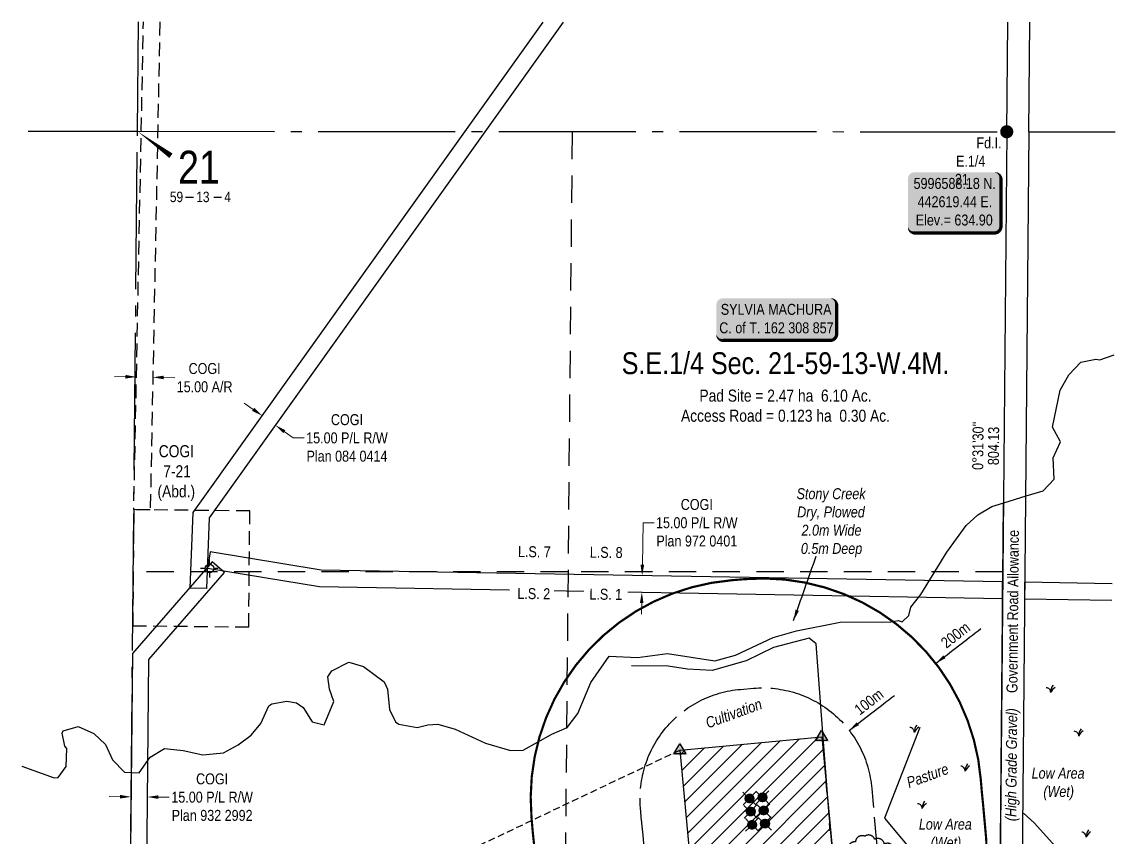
# Model space of a CAD drawing. Extents: x 440687 to 448138, y 5992825 to 5999522.
# Drawn here: x 441720 to 442718, y 5995944 to 5996689 of the extents above; entities that cross this region are included whole.
import ezdxf
from ezdxf.enums import TextEntityAlignment as Align

# ---------------------------------------------------------------- set-up
doc = ezdxf.new("R2010")
doc.units = 0
doc.header["$LTSCALE"] = 5
doc.header["$PDSIZE"] = 0.5
for name, pattern in [('0', [1, 1, 0]), ('foc-ACCESSROAD', [3.75, 2.5, -1.25]), ('foc-BUFFER', [16.75, 15, -1.75]), ('foc-LSD', [8, 5, -3]), ('foc-QUARTERLINE', [33, 25, -3, 2, -3]), ('foc-TIELINE', [1.875, 1.25, -0.625]), ('foc-TOPO', [1, 0.2, -0.8])]:
    doc.linetypes.add(name, pattern=pattern)
doc.layers.get('Defpoints').update_dxf_attribs({"color": 9})
for name, color, linetype in [('10', 1, 'Continuous'), ('9', 3, 'Continuous'), ('AS-FENCE', 48, 'foc-FENCE'), ('AS-OWNER', 7, 'Continuous'), ('AUX-BUFFER', 7, 'foc-BUFFER'), ('C-SYMBOL', 7, 'Continuous'), ('DETAIL-T', 7, 'Continuous'), ('F-AR', 190, 'foc-ACCESSROAD'), ('F-RW', 190, 'Continuous'), ('F-WS', 190, 'foc-ACCESSROAD'), ('F-WS-S', 8, 'Continuous'), ('L-AREAREQUIRED', 7, 'Continuous'), ('L-BD', 7, 'Continuous'), ('L-MON', 1, 'Continuous'), ('L-ROAD-T', 7, 'Continuous'), ('L-SEC', 7, 'Continuous'), ('L-SECLBL', 7, 'Continuous'), ('L-SECQ', 8, 'foc-QUARTERLINE'), ('L-SECTION-LSD', 7, 'foc-LSD'), ('L-TIE', 7, 'foc-TIELINE'), ('P-PROPOSED', 10, 'Continuous'), ('P-PROPOSED-EXISTING-H', 59, 'Continuous'), ('T-BUSH', 110, '0'), ('T-GENERAL', 48, 'foc-TOPO'), ('T-WATER', 160, 'Continuous'), ('T-WATER-T', 170, 'Continuous'), ('WETLAND', 143, 'Continuous'), ('WETLAND BLOCK', 146, 'Continuous')]:
    doc.layers.add(name, color=color, linetype=linetype)
for name, color, linetype, lineweight in [('F-AR-T', 190, 'Continuous', 9), ('F-RW-T', 190, 'Continuous', 9), ('F-WS-T', 190, 'Continuous', 9), ('T-TEXT', 48, 'Continuous', 18)]:
    doc.layers.add(name, color=color, linetype=linetype, lineweight=lineweight)
doc.styles.add('100L', font='ARIALN.TTF', dxfattribs={"height": 11})
doc.styles.add('175L', font='ARIALN.TTF', dxfattribs={"height": 20})
doc.styles.add('80', font='ARIALN.TTF', dxfattribs={"height": 10})
doc.styles.add('80CG', font='ARIALN.TTF', dxfattribs={"height": 10})
doc.styles.add('80L', font='ARIALN.TTF', dxfattribs={"height": 10})
doc.styles.add('80LS', font='ARIALNI.TTF', dxfattribs={"height": 10})
doc.styles.add('foc-LtypeFont', font='ARIALN.TTF', dxfattribs={"height": 7.35})
doc.styles.add('SIMPLEX', font='ARIALN.TTF')
doc.linetypes.add('foc-FENCE', pattern='A,10,-1,["X",foc-LtypeFont,S=0.2,R=0,X=-0.625,Y=-0.75],-1.24', length=12.24)
doc.linetypes.add('foc-TOPO-flowdirection-NOLINE', pattern='A,0,[">",foc-LtypeFont,S=0.3,R=0,X=0,Y=-0.945],-20,[">",foc-LtypeFont,S=0.3,R=0,X=0,Y=-0.945],0', length=20)
doc.dimstyles.new('CG2011', dxfattribs={"dimscale": 5, "dimtxt": 9, "dimasz": 2, "dimexe": 0.2, "dimexo": 0.0625, "dimgap": 0.5, "dimtad": 0, "dimtih": 1, "dimtoh": 1, "dimzin": 0, "dimdsep": 46, "dimtxsty": '80CG', "dimcen": 0.1, "dimse1": 1, "dimse2": 1, "dimclrd": 256, "dimclrt": 256, "dimaunit": 1, "dimadec": 4, "dimazin": 0, "dimtfac": 0.06, "dimtofl": 0, "dimtmove": 0, "dimatfit": 1, "dimfxl": 0.2, "dimtolj": 1, "dimtzin": 0, "dimlwd": -1, "dimarcsym": 0})
doc.dimstyles.new('Compass 5 000', dxfattribs={"dimscale": 5, "dimtxt": 9, "dimasz": 2, "dimexe": 0.2, "dimexo": 0.0625, "dimgap": 0.5, "dimtad": 0, "dimtih": 1, "dimtoh": 1, "dimzin": 0, "dimdsep": 46, "dimtxsty": '80CG', "dimcen": 0.1, "dimse1": 1, "dimse2": 1, "dimclrd": 256, "dimclrt": 256, "dimaunit": 1, "dimadec": 4, "dimazin": 0, "dimtfac": 0.06, "dimtofl": 0, "dimtmove": 0, "dimatfit": 1, "dimfxl": 0.2, "dimtolj": 1, "dimtzin": 0, "dimlwd": -1, "dimarcsym": 0})

# ---------------------------------------------------------------- blocks, each defined once
blk = doc.blocks.new('fdia')
at = {"color": 255, "const_width": 1}
blk.add_lwpolyline([(-0.5, 0, 1), (0.5, 0, 1)], format="xyb", close=True, dxfattribs=at)
blk = doc.blocks.new('Fdiaa')
blk.add_blockref('fdia', (0, 0))
blk = doc.blocks.new('fdib')
at = {"color": 1, "const_width": 1.6}
blk.add_lwpolyline([(-0.4, 0, 1), (0.4, 0, 1)], format="xyb", close=True, dxfattribs=at)
at = {"color": 1}
blk.add_circle((0, 0), 0.8, dxfattribs=at)
blk = doc.blocks.new('Fdibb')
blk.add_blockref('fdib', (0, 0))
blk = doc.blocks.new('fdicc')
for name in ['Fdibb', 'Fdiaa']:
    blk.add_blockref(name, (0, 0))
blk = doc.blocks.new('FDI')
blk.add_blockref('fdicc', (0, 0))
blk = doc.blocks.new('TRIA')
blk.add_hatch(color=255).paths.add_polyline_path([(-0.04, 1.52), (-1.47, -0.87), (1.39, -0.87)])
blk = doc.blocks.new('TRIAA')
blk.add_blockref('TRIA', (0, 0))
blk = doc.blocks.new('TRIB')
at = {"color": 1}
blk.add_lwpolyline([(-1.12, -0.67), (-0.04, 1.13), (1.04, -0.67)], close=True, dxfattribs=at)
blk = doc.blocks.new('TRIBB')
blk.add_blockref('TRIB', (0, 0))
blk = doc.blocks.new('TRICC')
for name in ['TRIAA', 'TRIBB']:
    blk.add_blockref(name, (0, 0))
blk = doc.blocks.new('plspike')
blk.add_blockref('TRICC', (0, 0))
blk = doc.blocks.new('*D428')
at = {"layer": 'Defpoints', "color": 0, "transparency": 16777216}
for p in [(441943.81, 5996335.09), (441955.99, 5996326.4), (441951.54, 5996320.17)]:
    blk.add_point(p, dxfattribs=at)
at = {"layer": 'F-RW-T', "transparency": 16777216}
for p, q in [((441931.22, 5996334.67), (441923.08, 5996340.48)), ((441959.68, 5996314.36), (441967.82, 5996308.55)), ((441967.82, 5996308.55), (441977.82, 5996308.55))]:
    blk.add_line(p, q, dxfattribs=at)
for points in [[(441932.19, 5996336.03), (441930.25, 5996333.32), (441939.36, 5996328.86)], [(441960.65, 5996315.71), (441958.71, 5996313), (441951.54, 5996320.17)]]:
    blk.add_solid(points, dxfattribs=at)
at = {"layer": 'F-RW-T', "transparency": 16777216, "insert": (442016.9, 5996308.55), "char_height": 10, "attachment_point": 5, "style": '80CG'}
blk.add_mtext('\\A1;COGI\\P15.00 P/L R/W\\PPlan 084 0414', dxfattribs=at)
blk = doc.blocks.new('*D429')
at = {"layer": 'Defpoints', "color": 0, "transparency": 16777216}
for p in [(442169.92, 5996184.76), (442286.47, 5996182.76), (442169.67, 5996169.77)]:
    blk.add_point(p, dxfattribs=at)
at = {"layer": 'F-RW-T', "transparency": 16777216}
for p, q in [((442286.64, 5996192.76), (442287.3, 5996231.08)), ((442287.3, 5996231.08), (442297.3, 5996231.08)), ((442286.04, 5996157.77), (442285.86, 5996147.77))]:
    blk.add_line(p, q, dxfattribs=at)
for points in [[(442284.97, 5996192.79), (442288.3, 5996192.73), (442286.47, 5996182.76)], [(442284.37, 5996157.8), (442287.7, 5996157.74), (442286.21, 5996167.77)]]:
    blk.add_solid(points, dxfattribs=at)
at = {"layer": 'F-RW-T', "transparency": 16777216, "insert": (442336.38, 5996231.08), "char_height": 10, "attachment_point": 5, "style": '80CG'}
blk.add_mtext('\\A1;COGI\\P15.00 P/L R/W\\PPlan 972 0401', dxfattribs=at)
blk = doc.blocks.new('*D430')
at = {"layer": 'Defpoints', "color": 0, "transparency": 16777216}
for p in [(441834.67, 5995980.7), (441818.66, 5995876.3), (441833.65, 5995876.16)]:
    blk.add_point(p, dxfattribs=at)
at = {"layer": 'F-RW-T', "transparency": 16777216}
for p, q in [((441809.68, 5995980.94), (441799.68, 5995981.04)), ((441844.67, 5995980.6), (441854.67, 5995980.51))]:
    blk.add_line(p, q, dxfattribs=at)
for points in [[(441809.7, 5995982.61), (441809.66, 5995979.28), (441819.68, 5995980.85)], [(441844.69, 5995982.27), (441844.65, 5995978.94), (441834.67, 5995980.7)]]:
    blk.add_solid(points, dxfattribs=at)
at = {"layer": 'F-RW-T', "transparency": 16777216, "insert": (441893.75, 5995980.51), "char_height": 10, "attachment_point": 5, "style": '80CG'}
blk.add_mtext('\\A1;COGI\\P15.00 P/L R/W\\PPlan 932 2992', dxfattribs=at)
blk = doc.blocks.new('WC')
at = {"layer": 'L-MON'}
h = blk.add_hatch(color=255, dxfattribs=at)
h.dxf.hatch_style = 1
edge = h.paths.add_edge_path()
edge.add_arc((0, 0), 0.9, 0, 360)
at = {"layer": 'L-MON', "color": 240, "flags": 128}
for points in [[(-0.62, 0.5), (-1.23, 1.12)], [(0.52, 0.61), (1.13, 1.21)], [(-1.18, -1.18), (-0.56, -0.57)], [(1.16, -1.18), (0.56, -0.57)]]:
    blk.add_lwpolyline(points, dxfattribs=at)
at = {"layer": 'L-MON', "color": 240}
for radius in [0.8, 0.373]:
    blk.add_circle((0, 0), radius, dxfattribs=at)
blk = doc.blocks.new('*U474')
h = blk.add_hatch(color=59)
edge = h.paths.add_edge_path()
edge.add_line((-49, -20), (49, -20))
edge.add_arc((49, -14), 6, 270, 360)
edge.add_line((55, -14), (55, 12.5))
edge.add_arc((49, 12.5), 6, 0, 90)
edge.add_line((49, 18.5), (-49, 18.5))
edge.add_arc((-49, 12.5), 6, 90, 180)
edge.add_line((-55, 12.5), (-55, -14))
edge.add_arc((-49, -14), 6, 180, 270)
at = {"color": 1, "flags": 128}
blk.add_lwpolyline([(-49, -20, 3, 3, 0), (49, -20, 3, 3, 0.414214), (55, -14, 3, 3, 0), (55, 12.5, 3, 0, 0.414214), (49, 18.5, 0, 0, 0), (-49, 18.5, 0, 0, 0.414214), (-55, 12.5, 0, 0, 0), (-55, -14, 0, 3, 0.414214)], format="xyseb", close=True, dxfattribs=at)
blk.add_lwpolyline([(14.59, 0, 0, 7.5, 0), (0, 0, 0, 0, 0)], format="xyseb", dxfattribs=at)
at = {"color": 1, "style": '80'}
blk.add_attdef('ENTER_TEXT_001', (-35.99, -5), '', height=10, dxfattribs=at)
blk = doc.blocks.new('*D480')
at = {"layer": 'Defpoints', "color": 0, "transparency": 16777216}
for p in [(441824.53, 5996359.4), (441839.52, 5996359.1), (441839.61, 5996363.97)]:
    blk.add_point(p, dxfattribs=at)
at = {"layer": 'F-AR-T', "transparency": 16777216}
for p, q in [((441814.63, 5996364.46), (441804.63, 5996364.66)), ((441849.61, 5996363.77), (441859.61, 5996363.57))]:
    blk.add_line(p, q, dxfattribs=at)
for points in [[(441814.66, 5996366.13), (441814.59, 5996362.8), (441824.62, 5996364.27)], [(441849.65, 5996365.44), (441849.58, 5996362.1), (441839.61, 5996363.97)]]:
    blk.add_solid(points, dxfattribs=at)
at = {"layer": 'F-AR-T', "transparency": 16777216, "insert": (441886.89, 5996363.57), "char_height": 10, "attachment_point": 5, "style": '80CG'}
blk.add_mtext('\\A1;COGI\\P15.00 A/R', dxfattribs=at)
blk = doc.blocks.new('Gabd')
for p, q in [((-0.81, 0), (-1.62, 0)), ((0, 0.81), (0, 1.62)), ((1.62, 0), (0.81, 0)), ((0, -0.81), (0, -1.62))]:
    blk.add_line(p, q)
blk.add_circle((0, 0), 0.8)
blk = doc.blocks.new('MUSK')
at = {"layer": 'T-GENERAL', "linetype": 'Continuous'}
for centre, radius, start, end in [((-0.86, 0.03), 0.856, 357.7915, 88.2897), ((1.86, 0.15), 1.86, 140.732, 184.6871), ((1.91, -0.8), 2.08, 122.4427, 157.2145)]:
    blk.add_arc(centre, radius, start, end, dxfattribs=at)
blk = doc.blocks.new('*U486')
h = blk.add_hatch(color=254)
edge = h.paths.add_edge_path()
edge.add_line((-36.5, -28.5), (36.5, -28.5))
edge.add_arc((36.5, -22.5), 6, 270, 360)
edge.add_line((42.5, -22.5), (42.5, 21))
edge.add_arc((36.5, 21), 6, 0, 90)
edge.add_line((36.5, 27), (-36.5, 27))
edge.add_arc((-36.5, 21), 6, 90, 180)
edge.add_line((-42.5, 21), (-42.5, -22.5))
edge.add_arc((-36.5, -22.5), 6, 180, 270)
at = {"color": 1, "flags": 128}
blk.add_lwpolyline([(-36.5, -28.5, 3, 3, 0), (36.5, -28.5, 3, 3, 0.414214), (42.5, -22.5, 3, 3, 0), (42.5, 21, 3, 0, 0.414214), (36.5, 27, 0, 0, 0), (-36.5, 27, 0, 0, 0.414214), (-42.5, 21, 0, 0, 0), (-42.5, -22.5, 0, 3, 0.414214)], format="xyseb", close=True, dxfattribs=at)
blk.add_lwpolyline([(-13.57, -13.15, 0, 10, 0), (0, 0, 5, 5, 0)], format="xyseb", dxfattribs=at)
at = {"color": 1, "style": '80'}
blk.add_attdef('ENTER_TEXT_001', (-35.99, -5), '', height=10, dxfattribs=at)
blk = doc.blocks.new('L-SECLBL')
at = {"layer": '9', "color": 7}
for p, q in [((-5.08, -27.83), (-12.29, -27.83)), ((20.7, -27.83), (13.5, -27.83))]:
    blk.add_line(p, q, dxfattribs=at)
at = {"layer": '10', "color": 2, "style": 'SIMPLEX'}
blk.add_attdef('SEC', text='', height=30, dxfattribs=at).set_placement((0, 0), align=Align.MIDDLE)
at = {"layer": '10', "color": 5, "style": '80L'}
blk.add_attdef('TWP', text='', height=9.5, dxfattribs=at).set_placement((-14.43, -27.37), align=Align.MIDDLE_RIGHT)
blk.add_attdef('RGE', text='', height=9.5, dxfattribs=at).set_placement((3.62, -27.37), align=Align.MIDDLE_CENTER)
blk.add_attdef('MER', text='', height=9.5, dxfattribs=at).set_placement((23.17, -27.37), align=Align.MIDDLE_LEFT)

msp = doc.modelspace()

# ---------------------------------------------------------------- hatches: boundary and pattern name
at = {"layer": 'P-PROPOSED-EXISTING-H'}
h = msp.add_hatch(dxfattribs=at)
h.set_pattern_fill('ANSI31', color=256, scale=3.498406, style=0)
h.set_pattern_definition([(45, (201.638, 2731.482), (-7.854144598, 7.854144598), [])])
h.paths.add_polyline_path([(442321.08, 5996023.502), (442450.448, 5996035.683), (442468.251, 5995846.606), (442338.882, 5995834.425)])

# ---------------------------------------------------------------- linework, layer by layer
at = {"layer": 'AS-FENCE', "flags": 128}
for points in [[(442611.816, 5995750.123), (442612.474, 5995802.046), (442616.375, 5996249.275)], [(442612.194, 5995784.54), (442552.564, 5995785.145), (442474.045, 5995785.028), (442464.731, 5995882.45), (442456.831, 5995967.811), (442451.738, 5996034.909), (442445.327, 5996120.674), (442439.093, 5996125.752), (442406.511, 5996117.163), (442381.556, 5996105.188), (442350.395, 5996096.332), (442327.931, 5996097.311), (442310.14, 5996100.252), (442276.675, 5996100.498)]]:
    msp.add_lwpolyline(points, dxfattribs=at)
at = {"layer": 'AS-FENCE', "const_width": 1.499, "flags": 128}
msp.add_lwpolyline([(442458.091, 5995949.684), (442457.564, 5995956.625)], dxfattribs=at)
at = {"layer": 'AUX-BUFFER', "color": 251, "linetype": 'foc-BUFFER', "flags": 128}
msp.add_lwpolyline([(442291.005, 5995905.023), (442290.381, 5995914.536), (442289.249, 5995924.487, -0.0071781), (442288.965, 5995927.342), (442287.404, 5995945.746), (442286.227, 5995956.666, -0.0054391), (442286.018, 5995958.83), (442284.987, 5995970.842, -0.4150133), (442376.299, 5996079.001), (442388.215, 5996079.991, -0.414883), (442496.121, 5995988.428), (442497.004, 5995977.491), (442498.121, 5995966.537, -0.0027899), (442498.228, 5995965.427), (442500.019, 5995945.676, -0.0003681), (442500.032, 5995945.529), (442501.101, 5995933.544, -0.1970345), (442478.682, 5995861.1), (442467.885, 5995847.997, -0.6793505)], format="xyb", close=True, dxfattribs=at)
at = {"layer": 'F-AR', "flags": 128}
msp.add_lwpolyline([(441846.034, 5996688.511), (441837.218, 5996242.836), (441822.227, 5996243.133), (441831.039, 5996688.518)], dxfattribs=at)
at = {"layer": 'F-RW'}
msp.add_line((442455.32, 5995983.868), (442454.387, 5995993.785), dxfattribs=at)
at = {"layer": 'F-RW', "flags": 128}
for points in [[(442214.457, 5996688.333), (442142.825, 5996588.083), (441891.091, 5996235.503), (441888.658, 5996171.01), (441873.697, 5996171.493), (441876.309, 5996240.529), (442124.401, 5996588.089), (442196.035, 5996688.342)], [(442715.665, 5996175.321), (442635.776, 5996176.739), (442635.51, 5996161.752), (442715.53, 5996160.331)]]:
    msp.add_lwpolyline(points, dxfattribs=at)
msp.add_lwpolyline([(441889.466, 5996189.647), (441991.949, 5996172.829), (442615.534, 5996162.107), (442615.671, 5996177.1), (441993.301, 5996187.801), (441891.896, 5996204.443)], close=True, dxfattribs=at)
at = {"layer": 'F-RW'}
msp.add_lwpolyline([(442132.975, 5995026.565), (441826.544, 5995145.715), (441832.76, 5995784.305), (441835.889, 5996106.125), (441904.992, 5996185.666), (441893.674, 5996195.499), (441820.95, 5996111.791), (441817.768, 5995784.451), (441811.451, 5995135.498), (442127.542, 5995012.591)], close=True, dxfattribs=at)
at = {"layer": 'F-WS'}
msp.add_lwpolyline([(441822.225, 5996242.982), (441821.195, 5996137.035), (441927.142, 5996136.006), (441928.172, 5996241.952), (441837.218, 5996242.836)], close=True, dxfattribs=at)
at = {"layer": 'F-WS-S', "color": 5, "flags": 128}
msp.add_lwpolyline([(442467.178, 5996140.33), (442513.567, 5996140.644), (442520.21, 5996141.796)], dxfattribs=at)
at = {"layer": 'L-SEC'}
for p, q in [((442619.437, 5996588.183), (442620.34, 5996688.137)), ((442639.544, 5996588.001), (442640.449, 5996688.127))]:
    msp.add_line(p, q, dxfattribs=at)
at = {"layer": 'L-SEC', "flags": 128}
for points in [[(442619.437, 5996588.183), (442612.074, 5995784.45), (442604.712, 5994980.716)], [(442639.547, 5996587.999), (442632.184, 5995784.265), (442624.822, 5994980.532)]]:
    msp.add_lwpolyline(points, dxfattribs=at)
at = {"layer": 'L-SECLBL', "flags": 128}
msp.add_lwpolyline([(441825.608, 5996588.567, 0, 4.998, 0), (441856.124, 5996566.259, 0, 0, 0)], format="xyseb", dxfattribs=at)
at = {"layer": 'L-SECQ'}
for p, q in [((441825.608, 5996588.567), (441826.583, 5996688.52)), ((441725.649, 5996588.615), (441825.608, 5996588.567)), ((441817.768, 5995784.451), (441825.608, 5996588.567)), ((441825.608, 5996588.567), (442619.437, 5996588.183)), ((442640.138, 5996587.976), (442718.422, 5996588.108))]:
    msp.add_line(p, q, dxfattribs=at)
at = {"layer": 'L-SECTION-LSD'}
for p, q in [((442222.509, 5996588.181), (442214.972, 5995784.526)), ((442218.74, 5996186.354), (441821.674, 5996186.315)), ((442615.806, 5996186.392), (442218.74, 5996186.354))]:
    msp.add_line(p, q, dxfattribs=at)
at = {"layer": 'L-TIE'}
msp.add_line((442321.08, 5996023.502), (441817.768, 5995784.451), dxfattribs=at)
at = {"layer": 'P-PROPOSED', "flags": 128}
msp.add_lwpolyline([(442321.08, 5996023.502), (442450.448, 5996035.683), (442468.251, 5995846.606), (442338.882, 5995834.425), (442321.08, 5996023.502)], close=True, dxfattribs=at)
at = {"layer": 'T-BUSH', "flags": 128}
msp.add_lwpolyline([(442539.896, 5995846.11, 0.5205671), (442544.259, 5995855.103, 0.5205671), (442547.54, 5995864.274, 0.5205671), (442546.3, 5995874.193, 0.5205671), (442545.06, 5995884.111, 0.5205671), (442543.82, 5995894.029, 0.5205671), (442542.581, 5995903.947, 0.5205671), (442537.338, 5995912.136, 0.5205671), (442530.964, 5995919.835, 0.5205671), (442524.59, 5995927.535, 0.5205671), (442516.669, 5995933.271, 0.5205671), (442507.694, 5995937.671, 0.5205671), (442498.719, 5995942.07, 0.5205671), (442489.816, 5995944.842, 0.5205671), (442481.266, 5995939.663, 0.5205671), (442474.671, 5995932.491, 0.5205671), (442469.32, 5995924.048, 0.5205671), (442468.986, 5995914.32, 0.5205671), (442469.616, 5995904.345, 0.5205671), (442473.419, 5995895.295, 0.5205671), (442478.252, 5995886.545, 0.5205671), (442484.799, 5995879.22, 0.5205671), (442492.512, 5995872.861, 0.5205671), (442500.224, 5995866.503, 0.5205671), (442507.893, 5995860.093, 0.5205671), (442515.477, 5995853.581, 0.5205671), (442523.06, 5995847.07, 0.5205671), (442532.666, 5995846.067, 0.5205671)], format="xyb", close=True, dxfattribs=at)
at = {"layer": 'T-WATER'}
msp.add_lwpolyline([(441720, 5996008.703), (441749.646, 5995998.29), (441753.154, 5995998.479), (441760.384, 5996008.675), (441760.99, 5996024.862), (441759.197, 5996027.057), (441756.665, 5996038.951), (441757.727, 5996040.977), (441771.345, 5996045.003), (441785.584, 5996038.797), (441796.263, 5996028.596), (441802.792, 5996014.752), (441813.655, 5996003.36), (441826.983, 5996002.743), (441837.178, 5996016.995), (441850.241, 5996024.888), (441867.386, 5996023.273), (441885.25, 5996019.339), (441904.101, 5996021.12), (441917.472, 5996028.42), (441929.285, 5996037.2), (441938.179, 5996047.76), (441945.629, 5996063.907), (441948.418, 5996065.819), (441961.976, 5996068.237), (441970.906, 5996066.658), (441976.993, 5996062.512), (441985.063, 5996049.267), (441996.137, 5996046.739), (442005.055, 5996067.949), (442001.036, 5996079.302), (441999.339, 5996090.484), (442003.011, 5996095.91), (442018.579, 5996103.929), (442031.86, 5996099.743), (442050.88, 5996085.816), (442054.056, 5996079.102), (442055.775, 5996060.661), (442061.279, 5996049.373), (442064.322, 5996047.299), (442081.112, 5996044.195), (442090.682, 5996046.722), (442099.901, 5996047.167), (442115.628, 5996042.69), (442143.511, 5996029.802), (442166.316, 5996023.205), (442177.86, 5996023.477), (442204.122, 5996038.193), (442218.083, 5996044.066), (442227.684, 5996057.063), (442239.738, 5996085.187), (442256.386, 5996109.272), (442282.214, 5996108.064), (442309.513, 5996111.814), (442352.888, 5996105.185), (442371.802, 5996110.361), (442406.246, 5996126.312), (442427.539, 5996132.363), (442467.178, 5996140.33), (442513.567, 5996140.644), (442520.21, 5996141.796), (442523.875, 5996140.768), (442530.043, 5996146.558), (442531.867, 5996154.178), (442540.996, 5996165.513), (442564.679, 5996204.138), (442582.281, 5996228.766), (442593.082, 5996238.496), (442605.851, 5996246.089), (442616.845, 5996249.417), (442637.186, 5996255.574), (442652.699, 5996260.271), (442662.664, 5996271.011), (442661.832, 5996290.524), (442668.574, 5996304.884), (442661.151, 5996318.37), (442668.311, 5996352.129), (442676.245, 5996366.253), (442687.1, 5996377.829), (442700.776, 5996380.488), (442704.464, 5996379.843), (442717.555, 5996384.542)], dxfattribs=at)
at = {"layer": 'WETLAND', "flags": 128}
msp.add_lwpolyline([(442540.011, 5996044.116), (442507.915, 5995961.285), (442569.806, 5995886.979)], dxfattribs=at)
at = {"layer": 'WETLAND BLOCK', "flags": 128}
msp.add_lwpolyline([(442634.634, 5995966.038), (442644.45, 5995957.021), (442666.596, 5995932.379), (442675.354, 5995920.22), (442701.002, 5995898.572), (442713.112, 5995892.749)], dxfattribs=at)

# ---------------------------------------------------------------- block references
at = {"layer": 'AS-OWNER', "color": 5}
ref = msp.add_blockref('*U474', (442409.125, 5996417.582), dxfattribs=dict(at, xscale=0.99954446, yscale=0.99954446, zscale=0.99954446))
ref.add_attrib('ENTER_TEXT_001', 'SYLVIA MACHURA', (442358.279, 5996420.999), dxfattribs={"layer": '0', "color": 1, "height": 9.99544, "style": '80'})
ref.add_attrib('ENTER_TEXT_002', 'C. of T. 162 308 857', (442356.919, 5996404.162), dxfattribs={"layer": '0', "color": 1, "height": 9.99544, "style": '80'})
at = {"layer": 'DETAIL-T', "color": 5}
ref = msp.add_blockref('*U486', (442571.659, 5996524.221), dxfattribs=dict(at, xscale=0.99954446, yscale=0.99954446, zscale=0.99954446))
ref.add_attrib('ENTER_TEXT_001', '5996588.18 N.', (442534.357, 5996535.988), dxfattribs={"layer": '0', "color": 1, "height": 9.99544, "style": '80'})
ref.add_attrib('ENTER_TEXT_002', '442619.44 E.', (442538.018, 5996519.288), dxfattribs={"layer": '0', "color": 1, "height": 9.99544, "style": '80'})
ref.add_attrib('ENTER_TEXT_003', 'Elev.= 634.90', (442536.31, 5996502.588), dxfattribs={"layer": '0', "color": 1, "height": 9.99544, "style": '80'})
at = {"layer": 'F-WS-S', "xscale": 5.000000000000018, "yscale": 5.000000000000018, "zscale": 5.000000000000018}
msp.add_blockref('Gabd', (441891.313, 5996189.332), dxfattribs=at)
at = {"layer": 'L-MON'}
for name, p, xscale, yscale, zscale in [('FDI', (442619.437, 5996588.183), 5.000000000000101, 5.000000000000101, 5.000000000000101), ('plspike', (442450.449, 5996035.675), 4.997722300000072, 4.997722300000072, 4.997722300000072), ('plspike', (442321.061, 5996023.51), 4.997722300000072, 4.997722300000072, 4.997722300000072), ('WC', (442384.575, 5995979.39), 4.997722300000087, 4.997722300000087, 4.997722300000087), ('WC', (442396.491, 5995980.38), 4.997722300000087, 4.997722300000087, 4.997722300000087), ('WC', (442385.606, 5995967.378), 4.997722300000087, 4.997722300000087, 4.997722300000087), ('WC', (442397.459, 5995968.397), 4.997722300000087, 4.997722300000087, 4.997722300000087), ('WC', (442386.905, 5995955.327), 4.997722300000087, 4.997722300000087, 4.997722300000087), ('WC', (442398.682, 5995956.4), 4.997722300000087, 4.997722300000087, 4.997722300000087)]:
    msp.add_blockref(name, p, dxfattribs=dict(at, xscale=xscale, yscale=yscale, zscale=zscale))
at = {"layer": 'L-SECLBL', "xscale": 0.99954446, "yscale": 0.99954446, "zscale": 0.99954446}
msp.add_blockref('L-SECLBL', (441881.703, 5996556.047), dxfattribs=at).add_auto_attribs({'SEC': '21', 'TWP': '59', 'RGE': '13', 'MER': '4'})
at = {"layer": 'T-GENERAL', "color": 5, "xscale": 4.997722300000065, "yscale": 4.997722300000065, "zscale": 4.997722300000065}
for p in [(442659.599, 5996076.056), (442535.082, 5996039.693), (442685.257, 5996036.273), (442581.553, 5996004.452), (442542.24, 5995970.15), (442692.065, 5995944.145)]:
    msp.add_blockref('MUSK', p, dxfattribs=at)

# ---------------------------------------------------------------- texts
at = {"layer": 'AUX-BUFFER', "char_height": 9.9954, "attachment_point": 1, "rotation": 37.715026, "style": '80L'}
for s, insert in [('200m', (442558.216, 5996123.842)), ('100m', (442479.134, 5996062.855))]:
    msp.add_mtext_dynamic_manual_height_columns(s, width=34.23455, gutter_width=225, heights=[0], dxfattribs=dict(at, insert=insert))
at = {"layer": 'F-WS-T', "insert": (441846.409, 5996301.981), "char_height": 10.99499, "attachment_point": 1, "style": '100L'}
msp.add_mtext_dynamic_manual_height_columns('\\pi-1.3955;COGI\\P\\pi2.6995;7-21\\P\\pi-2.5392;(Abd.)', width=27.69651, gutter_width=55, heights=[0], dxfattribs=at)
at = {"layer": 'L-BD', "style": '80L'}
for s, p in [("0°31'30''", (442593.126, 5996301.387)), ('804.13', (442607.369, 5996301.259))]:
    msp.add_text(s, height=9.9954, rotation=89.484, dxfattribs=at).set_placement(p, align=Align.MIDDLE)
at = {"layer": 'L-MON', "insert": (442572.1, 5996583.034), "char_height": 9.99544, "attachment_point": 1, "style": '175L'}
msp.add_mtext_dynamic_manual_height_columns('\\pi19.687;Fd.I.\\P\\pi1.0253;E.1/4 21', width=40.65935, gutter_width=100, heights=[0], dxfattribs=at)
at = {"layer": 'L-ROAD-T', "style": '80L'}
msp.add_text('Government Road Allowance', height=9.99544, rotation=89.46154, dxfattribs=at).set_placement((442624.881, 5996150.133), align=Align.MIDDLE_CENTER)
at = {"layer": 'T-TEXT', "style": '80LS'}
for s, height, rotation, p in [('Cultivation', 9.99544, 20, (442370.097, 5996057.082)), ('(High Grade Gravel)', 9.99544, 89.46154, (442623.566, 5996010.203)), ('Pasture', 9.9954, 20, (442547.105, 5996000.232))]:
    msp.add_text(s, height=height, rotation=rotation, dxfattribs=at).set_placement(p, align=Align.MIDDLE_CENTER)
at = {"layer": 'T-TEXT', "char_height": 9.99544, "attachment_point": 1, "style": '80L'}
for insert in [(442641.923, 5996007.432), (442538.931, 5995960.872)]:
    msp.add_mtext_dynamic_manual_height_columns('\\pi0.25188;{\\fArial Narrow|b0|i1|c0|p34;Low Area \\P\\pi10.96;(Wet)}', width=48.2719, gutter_width=50, heights=[0], dxfattribs=dict(at, insert=insert))
at = {"layer": 'T-WATER-T', "insert": (442427.048, 5996262.645), "char_height": 9.99544, "attachment_point": 1, "rotation": 0.005564, "style": '175L'}
msp.add_mtext_dynamic_manual_height_columns('\\pi0.47018;{\\fArial Narrow|b0|i1|c0|p34;Stony Creek\\P\\pi1.0088;Dry, Plowed\\P\\pi4.9872;2.0m Wide\\P\\pi4.394;0.5m Deep}', width=63.74256, gutter_width=100, heights=[0], dxfattribs=at)

# ---------------------------------------------------------------- dimensions: what is measured, and where the dimension line sits
at = {"layer": 'F-AR-T', "color": 5}
dim = msp.add_aligned_dim(p1=(441824.527, 5996359.395), p2=(441839.518, 5996359.099), distance=4.871, text='COGI\\P15.00 A/R', dimstyle='Compass 5 000', dxfattribs=at)
dim.commit()
dim.dimension.update_dxf_attribs({"geometry": '*D480', "text_midpoint": (441886.892, 5996363.573)})
at = {"layer": 'F-RW-T'}
dim = msp.add_aligned_dim(p1=(441943.81, 5996335.093), p2=(441955.988, 5996326.398), distance=-7.657, text='COGI\\P15.00 P/L R/W\\PPlan 084 0414', dimstyle='Compass 5 000', dxfattribs=at)
dim.commit()
dim.dimension.update_dxf_attribs({"geometry": '*D428', "text_midpoint": (442016.902, 5996308.545)})
dim = msp.add_linear_dim(base=(441834.67, 5995980.7), p1=(441818.662, 5995876.305), p2=(441833.653, 5995876.159), angle=359.443065, text='COGI\\P15.00 P/L R/W\\PPlan 932 2992', dimstyle='Compass 5 000', dxfattribs=at)
dim.commit()
dim.dimension.update_dxf_attribs({"geometry": '*D430', "text_midpoint": (441893.755, 5995980.506), "dimtype": 161})

# ---------------------------------------------------------------- leaders
at = {"layer": 'AUX-BUFFER', "path_type": 1}
for points in [[(442554.632, 5996102.671), (442595.887, 5996134.575)], [(442475.561, 5996041.526), (442516.817, 5996073.429)]]:
    msp.add_leader(points, dimstyle='CG2011', override={"dimasz": 2, "dimgap": 0.5, "dimtad": 0}, dxfattribs=at)
at = {"layer": 'T-WATER-T', "path_type": 1}
msp.add_leader([(442424.752, 5996141.757), (442445.417, 5996200.671)], dimstyle='Compass 5 000', override={"dimgap": 0.5, "dimtad": 0}, dxfattribs=at)

# ---------------------------------------------------------------- next in the draw order: texts
at = {"layer": 'L-SECTION-LSD', "attachment_point": 1, "rotation": 359.462679, "style": '100L', "bg_fill": 3, "box_fill_scale": 1.5, "bg_fill_color": 256, "bg_fill_transparency": 0}
for s, width, insert, char_height in [('\\pi2.3191;L.S. 7', 30.88047, (442170.816, 5996209.83), 9.99544), ('L.S. 8', 30.40114, (442238.742, 5996209.193), 9.9954), ('\\pi2.1534;L.S. 2', 30.65342, (442170.457, 5996171.565), 9.99544), ('L.S. 1', 29.99119, (442238.383, 5996170.928), 9.9954)]:
    msp.add_mtext_dynamic_manual_height_columns(s, width=width, gutter_width=55, heights=[0], dxfattribs=dict(at, insert=insert, char_height=char_height))

# ---------------------------------------------------------------- next in the draw order: linework, layer by layer
at = {"layer": 'AUX-BUFFER', "color": 251, "linetype": 'foc-BUFFER', "const_width": 1.999, "flags": 128}
msp.add_lwpolyline([(442191.264, 5995898.486), (442190.797, 5995905.611), (442189.935, 5995913.184, -0.0071781), (442189.368, 5995918.896), (442187.904, 5995936.166), (442186.848, 5995945.954, -0.0054391), (442186.429, 5995950.283), (442185.398, 5995962.295, -0.4150133), (442368.023, 5996178.613), (442379.939, 5996179.603, -0.414883), (442595.751, 5995996.476), (442596.55, 5995986.584), (442597.56, 5995976.674, -0.0027899), (442597.774, 5995974.453), (442599.565, 5995954.702, -0.0003681), (442599.591, 5995954.409), (442600.66, 5995942.424, -0.1970345), (442555.821, 5995797.536), (442545.024, 5995784.433, -0.6793505)], format="xyb", close=True, dxfattribs=at)
at = {"layer": 'T-WATER', "linetype": 'foc-TOPO-flowdirection-NOLINE', "flags": 128}
msp.add_lwpolyline([(441720, 5996008.703), (441749.646, 5995998.29), (441753.154, 5995998.479), (441760.384, 5996008.675), (441760.99, 5996024.862), (441759.197, 5996027.057), (441756.665, 5996038.951), (441757.727, 5996040.977), (441771.345, 5996045.003), (441785.584, 5996038.797), (441796.263, 5996028.596), (441802.792, 5996014.752), (441813.655, 5996003.36), (441826.983, 5996002.743), (441837.178, 5996016.995), (441850.241, 5996024.888), (441867.386, 5996023.273), (441885.25, 5996019.339), (441904.101, 5996021.12), (441917.472, 5996028.42), (441929.285, 5996037.2), (441938.179, 5996047.76), (441945.629, 5996063.907), (441948.418, 5996065.819), (441961.976, 5996068.237), (441970.906, 5996066.658), (441976.993, 5996062.512), (441985.063, 5996049.267), (441996.137, 5996046.739), (442005.055, 5996067.949), (442001.036, 5996079.302), (441999.339, 5996090.484), (442003.011, 5996095.91), (442018.579, 5996103.929), (442031.86, 5996099.743), (442050.88, 5996085.816), (442054.056, 5996079.102), (442055.775, 5996060.661), (442061.279, 5996049.373), (442064.322, 5996047.299), (442081.112, 5996044.195), (442090.682, 5996046.722), (442099.901, 5996047.167), (442115.628, 5996042.69), (442143.511, 5996029.802), (442166.316, 5996023.205), (442177.86, 5996023.477), (442204.122, 5996038.193), (442218.083, 5996044.066), (442227.684, 5996057.063), (442239.738, 5996085.187), (442256.386, 5996109.272), (442282.214, 5996108.064), (442309.513, 5996111.814), (442352.888, 5996105.185), (442371.802, 5996110.361), (442406.246, 5996126.312), (442427.539, 5996132.363), (442467.178, 5996140.33), (442513.567, 5996140.644), (442520.21, 5996141.796), (442523.875, 5996140.768), (442530.043, 5996146.558), (442531.867, 5996154.178), (442540.996, 5996165.513), (442564.679, 5996204.138), (442582.281, 5996228.766), (442593.082, 5996238.496), (442605.851, 5996246.089), (442616.845, 5996249.417), (442637.186, 5996255.574), (442652.699, 5996260.271), (442662.664, 5996271.011), (442661.832, 5996290.524), (442668.574, 5996304.884), (442661.151, 5996318.37), (442668.311, 5996352.129), (442676.245, 5996366.253), (442687.1, 5996377.829), (442700.776, 5996380.488), (442704.464, 5996379.843), (442717.555, 5996384.542)], dxfattribs=at)

# ---------------------------------------------------------------- next in the draw order: dimensions: what is measured, and where the dimension line sits
at = {"layer": 'F-RW-T'}
dim = msp.add_linear_dim(base=(442286.466, 5996182.761), p1=(442169.666, 5996169.773), p2=(442169.924, 5996184.764), angle=89.014992, text='COGI\\P15.00 P/L R/W\\PPlan 972 0401', dimstyle='Compass 5 000', dxfattribs=at)
dim.commit()
dim.dimension.update_dxf_attribs({"geometry": '*D429', "text_midpoint": (442336.383, 5996231.084), "dimtype": 161})

# ---------------------------------------------------------------- next in the draw order: texts
at = {"layer": 'C-SYMBOL', "color": 3, "insert": (442417.377, 5996386.831), "char_height": 19.99089, "width": 299.14061, "attachment_point": 2, "style": '175L', "bg_fill": 3, "box_fill_scale": 1.15, "bg_fill_color": 256, "bg_fill_true_color": 256, "bg_fill_transparency": 0}
msp.add_mtext('S.E.1/4 Sec. 21-59-13-W.4M.', dxfattribs=at)
at = {"layer": 'L-AREAREQUIRED', "color": 5, "insert": (442417.377, 5996352.701), "char_height": 10.99499, "width": 189.86726, "attachment_point": 2, "style": '100L', "bg_fill": 3, "box_fill_scale": 1.15, "bg_fill_color": 256, "bg_fill_true_color": 256, "bg_fill_transparency": 0}
msp.add_mtext('Pad Site = 2.47 ha  6.10 Ac.\\PAccess Road = 0.123 ha  0.30 Ac.', dxfattribs=at)

doc.saveas('drawing.dxf')
